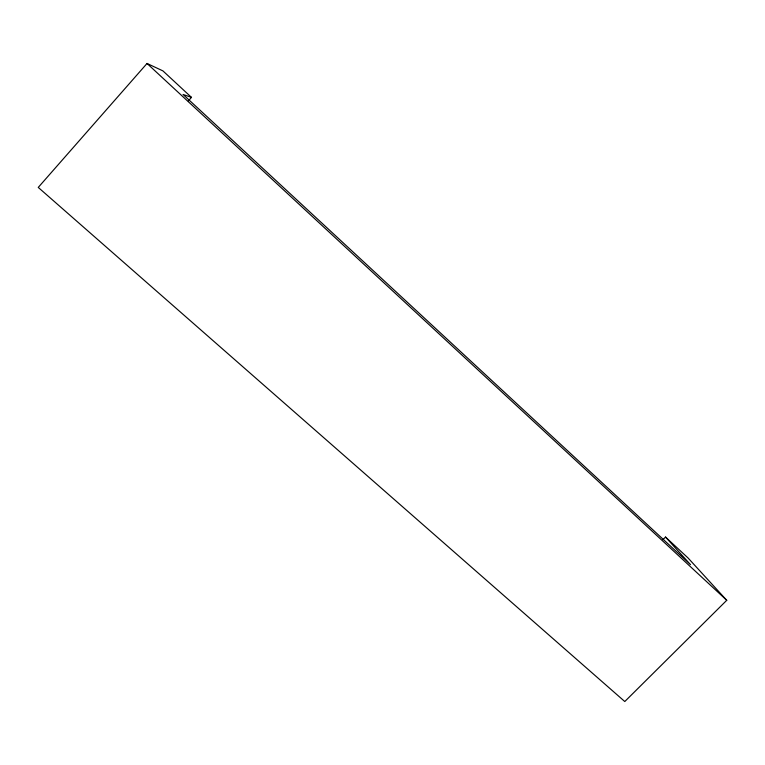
<?xml version="1.0" encoding="UTF-8"?>
<svg xmlns="http://www.w3.org/2000/svg" width="765" height="765" viewBox="0 0 765 765"><rect width="100%" height="100%" fill="white"/><g stroke="black" fill="none" stroke-linecap="round" stroke-linejoin="round"><path stroke-width="1.15" d="M188.343 100.942L191.489 97.385L162.926 70.896L147.033 63.466L38.25 187.425L624.785 701.534L726.75 600.296L687.955 557.876L665.521 537.059L662.997 539.602M191.489 97.385L183.055 94.449L690.508 564.647L665.521 537.059M147.033 63.466L726.75 600.296"/></g></svg>
